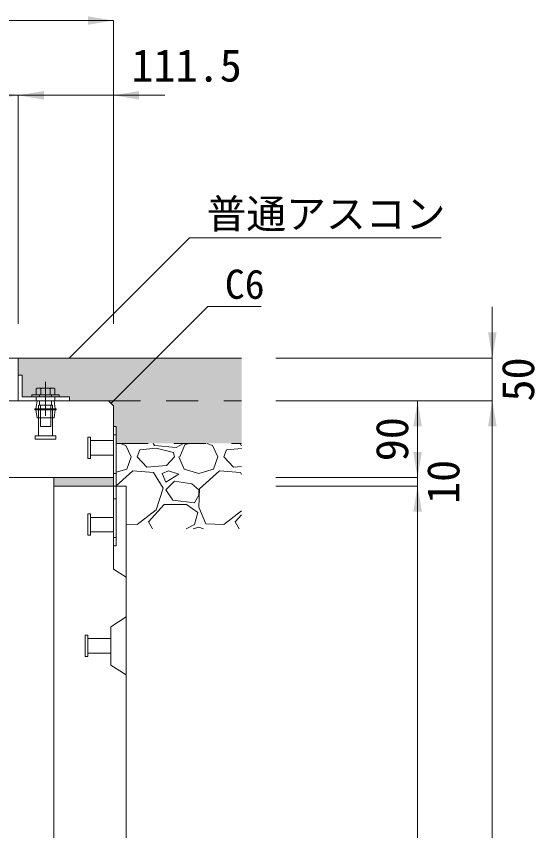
# Model space of a CAD drawing. Units: millimetres at full size. Extents: x 58559 to 106559, y -58351 to -47326.
# Drawn here: x 95662 to 96269, y -52963 to -52010 of the extents above; entities that cross this region are included whole.
import ezdxf
from ezdxf.enums import TextEntityAlignment as Align

# ---------------------------------------------------------------- set-up
doc = ezdxf.new("R2010")
doc.units = ezdxf.units.MM
doc.header["$LTSCALE"] = 50
doc.linetypes.add('CHAIN', pattern=[18.5, 12, -1.5, 3.5, -1.5])
doc.linetypes.add('USER2', pattern=[1.35, 0.75, -0.6])
for name, color, linetype, lineweight in [('インサート', 92, 'USER2', 9), ('ジョイント', 7, 'Continuous', 9), ('ハッチング_基礎', 150, 'Continuous', 9), ('モルタル', 7, 'Continuous', 13), ('受枠', 3, 'Continuous', 9), ('寸法線', 7, 'Continuous', 13), ('引出線', 4, 'Continuous', 13), ('本体', 2, 'Continuous', 13), ('舗装・基礎', 3, 'Continuous', 13)]:
    doc.layers.add(name, color=color, linetype=linetype, lineweight=lineweight)
doc.layers.add('ハッチング_モルタル', color=30, linetype='Continuous')
doc.layers.add('ハッチング_舗装', color=7, linetype='Continuous')
doc.styles.add('ＭＳ ゴシック', font='')
doc.styles.get('ＭＳ ゴシック').set_extended_font_data('MS Gothic')

# ---------------------------------------------------------------- blocks, each defined once
blk = doc.blocks.new('filled_arrow')
at = {"color": 0, "linetype": 'Continuous', "lineweight": -2}
blk.add_solid([(7.5, 1.25), (0, 0), (7.5, -1.25)], dxfattribs=at)

msp = doc.modelspace()

# ---------------------------------------------------------------- hatches: boundary and pattern name
at = {"layer": 'ハッチング_モルタル'}
msp.add_hatch(color=256, dxfattribs=at).paths.add_polyline_path([(95775.84, -52560.07), (95775.84, -52550.07), (95705.84, -52550.07), (95705.84, -52560.07)])
at = {"layer": 'ハッチング_舗装'}
for points in [[(95925.84, -52460.07), (95925.84, -52410.07), (95664.34, -52410.07), (95664.34, -52430.07), (95668.84, -52430.07), (95668.84, -52455.57), (95724.34, -52455.57), (95724.34, -52460.07), (95772.84, -52460.07)], [(95769.84, -52460.07), (95775.84, -52466.07), (95775.84, -52490.07), (95779.04, -52490.07), (95779.04, -52510.07), (95925.84, -52510.07), (95925.84, -52460.07)]]:
    msp.add_hatch(color=256, dxfattribs=at).paths.add_polyline_path(points)

# ---------------------------------------------------------------- linework, layer by layer
at = {"layer": 'インサート', "linetype": 'Continuous', "lineweight": 13}
for p, q in [((95686.86, -52445.27), (95685.39, -52446.11)), ((95685.39, -52446.11), (95685.39, -52453.27)), ((95686.86, -52445.27), (95705.82, -52445.27)), ((95705.82, -52445.27), (95707.29, -52446.11)), ((95707.29, -52446.11), (95707.29, -52453.27)), ((95685.39, -52453.27), (95707.29, -52453.27))]:
    msp.add_line(p, q, dxfattribs=at)
at = {"layer": 'インサート', "linetype": 'Continuous', "lineweight": 5}
for p, q in [((95690.86, -52446.11), (95690.86, -52453.27)), ((95701.81, -52446.11), (95701.81, -52453.27))]:
    msp.add_line(p, q, dxfattribs=at)
at = {"layer": 'インサート', "linetype": 'Continuous'}
for p, q in [((95680.34, -52453.27), (95712.34, -52453.27)), ((95680.34, -52453.27), (95680.34, -52455.57)), ((95680.34, -52455.57), (95712.34, -52455.57)), ((95712.34, -52453.27), (95712.34, -52455.57))]:
    msp.add_line(p, q, dxfattribs=at)
at = {"layer": 'インサート'}
for p, q in [((95689.34, -52453.27), (95689.34, -52455.57)), ((95703.34, -52453.27), (95703.34, -52455.57)), ((95685.09, -52469.32), (95686.34, -52460.07)), ((95686.34, -52460.07), (95706.34, -52460.07)), ((95688.09, -52465.07), (95704.59, -52465.07)), ((95688.09, -52465.07), (95688.09, -52501.07)), ((95689.21, -52460.07), (95689.21, -52465.07)), ((95690.34, -52465.07), (95690.34, -52490.07)), ((95702.34, -52465.07), (95702.34, -52490.07)), ((95703.46, -52460.07), (95703.46, -52465.07)), ((95704.59, -52465.07), (95704.59, -52501.07)), ((95707.59, -52469.32), (95706.34, -52460.07)), ((95683.84, -52469.32), (95708.84, -52469.32)), ((95683.84, -52469.32), (95683.84, -52470.82)), ((95683.84, -52470.82), (95708.84, -52470.82)), ((95685.09, -52470.82), (95686.34, -52480.07)), ((95707.59, -52470.82), (95706.34, -52480.07)), ((95708.84, -52469.32), (95708.84, -52470.82)), ((95686.34, -52480.07), (95706.34, -52480.07)), ((95690.34, -52490.07), (95702.34, -52490.07)), ((95684.34, -52505.07), (95684.34, -52501.07)), ((95708.34, -52501.07), (95684.34, -52501.07)), ((95708.34, -52501.07), (95708.34, -52505.07)), ((95745.84, -52502.57), (95748.84, -52502.57)), ((95745.84, -52527.57), (95745.84, -52502.57)), ((95748.84, -52502.57), (95748.84, -52527.57)), ((95708.34, -52505.07), (95684.34, -52505.07)), ((95775.84, -52506.57), (95748.84, -52506.57)), ((95775.84, -52506.57), (95775.84, -52523.57)), ((95775.84, -52523.57), (95748.84, -52523.57)), ((95748.84, -52527.57), (95745.84, -52527.57)), ((95745.84, -52592.57), (95748.84, -52592.57)), ((95745.84, -52617.57), (95745.84, -52592.57)), ((95748.84, -52592.57), (95748.84, -52617.57)), ((95775.84, -52596.57), (95748.84, -52596.57)), ((95775.84, -52596.57), (95775.84, -52613.57)), ((95748.84, -52617.57), (95745.84, -52617.57)), ((95775.84, -52613.57), (95748.84, -52613.57)), ((95742.84, -52734.57), (95745.84, -52734.57)), ((95742.84, -52759.57), (95742.84, -52734.57)), ((95745.84, -52734.57), (95745.84, -52759.57)), ((95772.84, -52738.57), (95745.84, -52738.57)), ((95772.84, -52738.57), (95772.84, -52755.57)), ((95745.84, -52759.57), (95742.84, -52759.57)), ((95772.84, -52755.57), (95745.84, -52755.57))]:
    msp.add_line(p, q, dxfattribs=at)
at = {"layer": 'インサート', "linetype": 'Continuous', "lineweight": 5}
for centre, radius, start, end in [((95688.13, -52450.12), 4.85, 55.61575, 124.38425), ((95696.34, -52463.39), 18.12, 72.41205, 107.58795), ((95704.55, -52450.12), 4.85, 55.61575, 124.38425)]:
    msp.add_arc(centre, radius, start, end, dxfattribs=at)
at = {"layer": 'ジョイント', "lineweight": 5}
for p, q in [((95775.84, -52490.07), (95779.04, -52490.07)), ((95775.84, -52490.07), (95775.84, -52630.07)), ((95779.04, -52490.07), (95779.04, -52630.07)), ((95775.84, -52630.07), (95779.04, -52630.07))]:
    msp.add_line(p, q, dxfattribs=at)
at = {"layer": 'ジョイント', "linetype": 'USER2', "lineweight": 5}
for p, q in [((95775.84, -52500.07), (95779.04, -52500.07)), ((95775.84, -52545.07), (95779.04, -52545.07)), ((95775.84, -52575.07), (95779.04, -52575.07)), ((95775.84, -52620.07), (95779.04, -52620.07))]:
    msp.add_line(p, q, dxfattribs=at)
at = {"layer": 'ハッチング_基礎'}
for p, q in [((95783.69, -52510.07), (95790.34, -52512.56)), ((95790.34, -52512.56), (95796.43, -52525.77)), ((95823.87, -52512.56), (95822.41, -52510.07)), ((95849.27, -52514.59), (95823.87, -52512.56)), ((95857.9, -52510.07), (95849.27, -52514.59)), ((95853.33, -52525.77), (95859.43, -52511.54)), ((95859.43, -52511.54), (95864.15, -52510.07)), ((95885.29, -52510.07), (95891.94, -52512.56)), ((95891.94, -52512.56), (95898.03, -52525.77)), ((95925.47, -52512.56), (95924.01, -52510.07)), ((95925.84, -52512.59), (95925.47, -52512.56)), ((95803.55, -52525.77), (95806.59, -52517.64)), ((95825.9, -52515.61), (95806.59, -52517.64)), ((95846.22, -52520.69), (95825.9, -52515.61)), ((95847.23, -52525.77), (95846.22, -52520.69)), ((95905.15, -52525.77), (95908.19, -52517.64)), ((95925.84, -52515.78), (95908.19, -52517.64)), ((95791.35, -52539.99), (95796.43, -52525.77)), ((95814.72, -52537.96), (95803.55, -52525.77)), ((95847.23, -52525.77), (95838.09, -52535.93)), ((95852.31, -52525.77), (95858.41, -52539.99)), ((95892.95, -52539.99), (95898.03, -52525.77)), ((95916.32, -52537.96), (95905.15, -52525.77)), ((95779.04, -52543.61), (95791.35, -52539.99)), ((95798.47, -52542.02), (95779.04, -52559.76)), ((95822.85, -52544.06), (95798.47, -52542.02)), ((95838.09, -52535.93), (95814.72, -52537.96)), ((95840.12, -52542.02), (95833.01, -52545.07)), ((95852.31, -52546.09), (95840.12, -52542.02)), ((95858.41, -52539.99), (95875.68, -52545.07)), ((95875.68, -52545.07), (95892.95, -52539.99)), ((95900.07, -52542.02), (95876.7, -52563.36)), ((95924.45, -52544.06), (95900.07, -52542.02)), ((95925.84, -52537.13), (95916.32, -52537.96)), ((95834.03, -52562.34), (95822.85, -52544.06)), ((95833.01, -52545.07), (95837.07, -52555.23)), ((95837.07, -52555.23), (95852.31, -52546.09)), ((95925.84, -52546.33), (95924.45, -52544.06)), ((95847.23, -52554.22), (95837.07, -52564.38)), ((95867.55, -52557.26), (95847.23, -52554.22)), ((95875.68, -52564.38), (95867.55, -52557.26)), ((95825.9, -52587.74), (95834.03, -52562.34)), ((95837.07, -52564.38), (95845.2, -52576.57)), ((95870.6, -52579.62), (95875.68, -52570.47)), ((95876.7, -52563.36), (95875.68, -52584.7)), ((95875.68, -52570.47), (95875.68, -52564.38)), ((95845.2, -52576.57), (95870.6, -52579.62)), ((95803.55, -52605.02), (95825.9, -52587.74)), ((95816.75, -52601.97), (95835.04, -52581.65)), ((95835.04, -52581.65), (95861.46, -52581.65)), ((95861.46, -52581.65), (95874.67, -52590.79)), ((95875.68, -52584.7), (95883.81, -52604)), ((95905.15, -52605.02), (95925.84, -52589.02)), ((95874.67, -52590.79), (95870.6, -52605.02)), ((95918.35, -52601.97), (95925.84, -52593.65)), ((95790.84, -52604.41), (95803.55, -52605.02)), ((95821.48, -52610.07), (95816.75, -52601.97)), ((95870.6, -52605.02), (95860.96, -52610.07)), ((95869.27, -52610.07), (95875.68, -52608.06)), ((95875.68, -52608.06), (95881.03, -52610.07)), ((95883.81, -52604), (95905.15, -52605.02)), ((95923.08, -52610.07), (95918.35, -52601.97))]:
    msp.add_line(p, q, dxfattribs=at)
at = {"layer": 'モルタル'}
msp.add_lwpolyline([(95775.84, -52550.07), (95705.84, -52550.07), (95705.84, -52560.07), (95775.84, -52560.07)], close=True, dxfattribs=at)
at = {"layer": '受枠'}
for p, q in [((95518.34, -52410.07), (95664.34, -52410.07)), ((95664.34, -52410.07), (95664.34, -52460.07)), ((95668.84, -52430.07), (95664.34, -52430.07)), ((95668.84, -52455.57), (95668.84, -52430.07)), ((95724.34, -52455.57), (95668.84, -52455.57)), ((95724.34, -52460.07), (95724.34, -52455.57)), ((95518.34, -52460.07), (95724.34, -52460.07))]:
    msp.add_line(p, q, dxfattribs=at)
at = {"layer": '受枠', "linetype": 'CHAIN'}
msp.add_line((95696.34, -52437.82), (95696.34, -52477.82), dxfattribs=at)
at = {"layer": '受枠', "linetype": 'USER2'}
for p, q in [((95685.34, -52455.57), (95685.34, -52460.07)), ((95707.34, -52455.57), (95707.34, -52460.07))]:
    msp.add_line(p, q, dxfattribs=at)
at = {"layer": '寸法線'}
for p, q in [((95518.34, -52014.88), (95775.84, -52014.88)), ((95775.84, -52370.07), (95775.84, -52014.88)), ((95518.34, -52102.38), (95664.34, -52102.38)), ((95664.34, -52370.07), (95664.34, -52102.38)), ((95664.34, -52102.38), (95835.84, -52102.38)), ((95664.34, -52370.07), (95664.34, -52102.38)), ((95775.84, -52370.07), (95775.84, -52102.38)), ((96219.29, -52520.07), (96219.29, -52350.07)), ((95965.84, -52410.07), (96219.29, -52410.07)), ((95965.84, -52460.07), (96131.79, -52460.07)), ((95965.84, -52460.07), (96219.29, -52460.07)), ((95965.84, -52460.07), (96219.29, -52460.07)), ((96131.79, -52550.07), (96131.79, -52460.07)), ((96219.29, -54010.07), (96219.29, -52460.07)), ((96131.79, -52620.07), (96131.79, -52490.07)), ((95965.84, -52550.07), (96131.79, -52550.07)), ((95965.84, -52550.07), (96131.79, -52550.07)), ((95965.84, -52560.07), (96131.79, -52560.07)), ((95965.84, -52560.07), (96131.79, -52560.07)), ((96131.79, -54010.07), (96131.79, -52560.07))]:
    msp.add_line(p, q, dxfattribs=at)
at = {"layer": '引出線'}
for points in [[(95723.96, -52410.07), (95864.71, -52269.32), (96159.56, -52269.32)], [(95772.84, -52463.07), (95886.22, -52349.69), (95948.61, -52349.69)]]:
    msp.add_lwpolyline(points, dxfattribs=at)
at = {"layer": '本体'}
for p, q in [((95528.42, -52460.07), (95769.84, -52460.07)), ((95769.84, -52460.07), (95775.84, -52466.07)), ((95775.84, -52466.07), (95775.84, -52550.07)), ((95235.84, -52550.07), (95775.84, -52550.07)), ((95705.84, -52560.07), (95705.84, -53166.03)), ((95705.84, -52560.07), (95790.84, -52560.07)), ((95790.84, -52560.07), (95790.84, -54010.07))]:
    msp.add_line(p, q, dxfattribs=at)
at = {"layer": '本体', "linetype": 'USER2'}
for p, q in [((95775.84, -52560.07), (95775.84, -52657.07)), ((95775.84, -52657.07), (95790.84, -52666.57))]:
    msp.add_line(p, q, dxfattribs=at)
at = {"layer": '本体', "lineweight": 9}
for p, q in [((95790.84, -52713.07), (95772.84, -52724.57)), ((95772.84, -52724.57), (95772.84, -52769.57)), ((95772.84, -52769.57), (95790.84, -52781.07))]:
    msp.add_line(p, q, dxfattribs=at)
at = {"layer": '舗装・基礎'}
msp.add_line((95664.34, -52410.07), (95925.84, -52410.07), dxfattribs=at)
at = {"layer": '舗装・基礎', "linetype": 'USER2'}
for p, q in [((95769.84, -52460.07), (95925.84, -52460.07)), ((95779.04, -52510.07), (95925.84, -52510.07))]:
    msp.add_line(p, q, dxfattribs=at)

# ---------------------------------------------------------------- block references
at = {"layer": '寸法線', "xscale": 4, "yscale": 4}
for p, rotation in [((95775.84, -52014.88), 180), ((95664.34, -52102.38), 180), ((96219.29, -52410.07), 90), ((96131.79, -52460.07), 270), ((96219.29, -52460.07), 270), ((96219.29, -52460.07), 270), ((96131.79, -52550.07), 90), ((96131.79, -52550.07), 90), ((96131.79, -52560.07), 270), ((96131.79, -52560.07), 270)]:
    msp.add_blockref('filled_arrow', p, dxfattribs=dict(at, rotation=rotation))
for p in [(95664.34, -52102.38), (95775.84, -52102.38)]:
    msp.add_blockref('filled_arrow', p, dxfattribs=at)
at = {"layer": '引出線', "xscale": 0.16, "yscale": 0.16, "rotation": 45}
for p in [(95723.96, -52410.07), (95772.84, -52463.07)]:
    msp.add_blockref('filled_arrow', p, dxfattribs=at)

# ---------------------------------------------------------------- texts
at = {"layer": '寸法線', "style": 'ＭＳ ゴシック'}
msp.add_text('111.5', height=37.98, dxfattribs=at).set_placement((95861.42, -52067.38), align=Align.MIDDLE_CENTER)
for s, p in [('50', (96249.29, -52435.07)), ('90', (96101.79, -52505.07)), ('10', (96161.79, -52555.07))]:
    msp.add_text(s, height=37.98, rotation=90, dxfattribs=at).set_placement(p, align=Align.MIDDLE_CENTER)
at = {"layer": '引出線', "style": 'ＭＳ ゴシック'}
for s, p in [('普通アスコン', (95884.71, -52224.11)), ('C6', (95906.22, -52306.49))]:
    msp.add_text(s, height=34.18, dxfattribs=at).set_placement(p, align=Align.TOP_LEFT)

doc.saveas('drawing.dxf')
